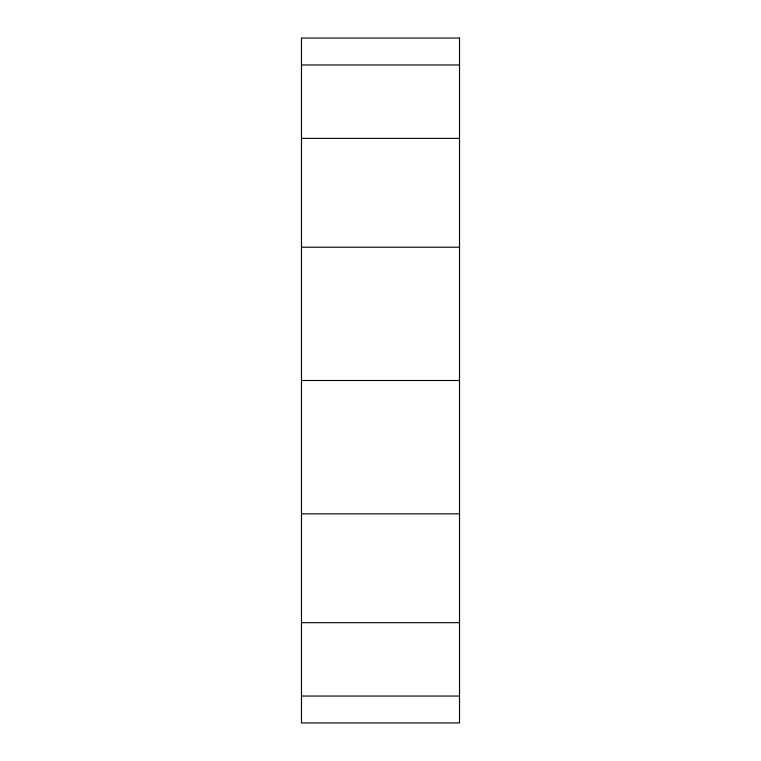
<?xml version="1.0" encoding="UTF-8"?>
<svg xmlns="http://www.w3.org/2000/svg" width="761" height="761" viewBox="0 0 761 761"><rect width="100%" height="100%" fill="white"/><g stroke="black" fill="none" stroke-linecap="round" stroke-linejoin="round"><path stroke-width="1.14" d="M301.48 64.961L459.52 64.961M301.48 138.359L459.52 138.359M301.48 247.211L459.52 247.211M301.48 380.49L459.52 380.49M301.48 513.837L459.52 513.837M301.48 622.688L459.52 622.688M301.48 696.049L459.52 696.049M459.52 38.05L301.48 38.05L301.48 722.95L459.52 722.95L459.52 38.05"/></g></svg>
